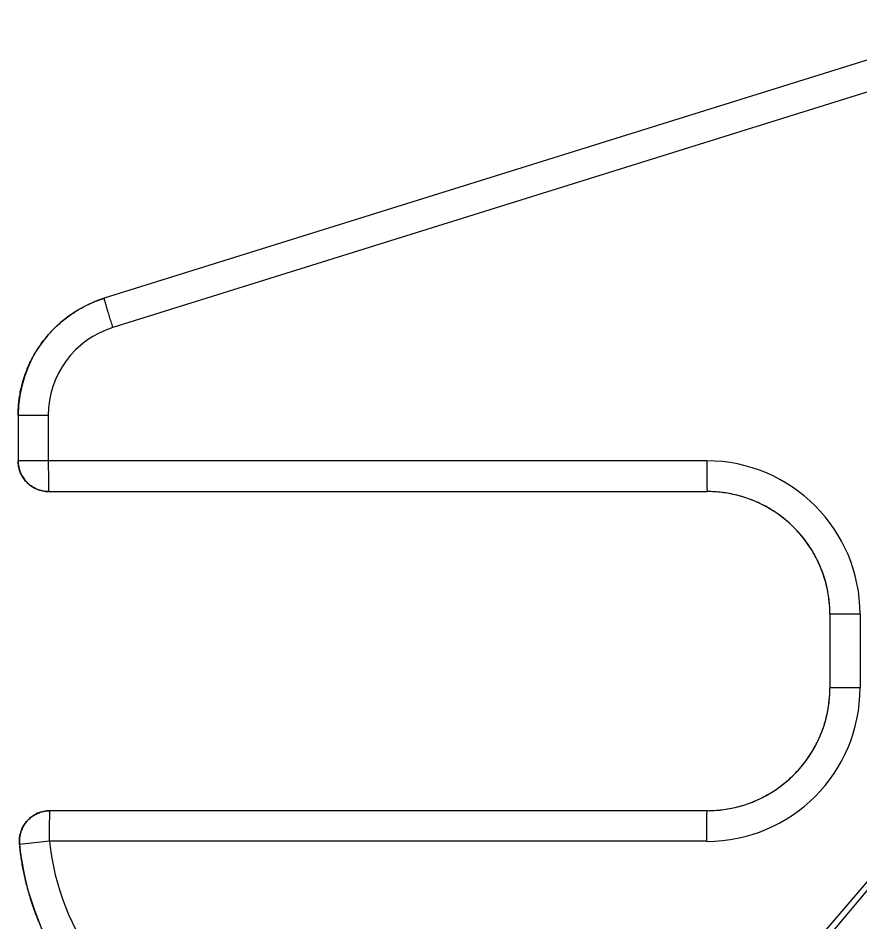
# Model space of a CAD drawing. Header units: millimetres. Extents: x 23075 to 24509, y -21593 to -20579.
# Drawn here: x 23367.12 to 23380.92, y -20970.08 to -20955.26 of the extents above; entities that cross this region are included whole.
import ezdxf

# ---------------------------------------------------------------- set-up
doc = ezdxf.new("R2010")
doc.units = ezdxf.units.MM
doc.header["$LTSCALE"] = 8
doc.layers.add('Cav-cor', color=30, linetype='Continuous')

# ---------------------------------------------------------------- blocks, each defined once
blk = doc.blocks.new('20160901.135302')
at = {"layer": 'Cav-cor', "color": 241}
for p, q in [((-9.602, -46.688), (-24.304, -51.276)), ((-9.602, -46.688), (-24.304, -51.276)), ((-9.46, -47.168), (-24.162, -51.755)), ((-25.715, -53.195), (-25.715, -53.939)), ((-25.221, -53.195), (-25.715, -53.195)), ((-25.715, -53.195), (-25.715, -53.939)), ((-25.221, -53.195), (-25.221, -53.939)), ((-14.437, -53.939), (-25.715, -53.939)), ((-25.213, -54.442), (-14.429, -54.442)), ((-25.213, -54.442), (-14.429, -54.442)), ((-12.419, -56.452), (-12.419, -57.658)), ((-11.924, -56.452), (-12.419, -56.452)), ((-12.419, -56.452), (-12.419, -57.658)), ((-11.924, -56.452), (-11.924, -57.658)), ((-9.093, -57.652), (-13.011, -62.232)), ((-12.813, -62.173), (-9.093, -57.74)), ((-11.924, -57.658), (-12.419, -57.658)), ((-14.429, -59.668), (-25.192, -59.668)), ((-14.429, -59.668), (-25.192, -59.668)), ((-25.2, -60.17), (-25.692, -60.221)), ((-14.437, -60.17), (-25.2, -60.17))]:
    blk.add_line(p, q, dxfattribs=at)
for centre, radius, start, end in [((-23.705, -53.195), 2.01, 107.33, 180), ((-23.713, -53.195), 1.508, 107.3301, 179.9999), ((-25.213, -53.939), 0.502, 180, 270), ((-14.437, -56.452), 2.513, 0.0005, 89.9995), ((-14.429, -56.452), 2.01, 0, 90), ((-14.437, -57.658), 2.513, 270.0004, 359.9996), ((-14.429, -57.658), 2.01, 270, 0), ((-25.192, -60.17), 0.502, 90, 185.7392), ((-21.193, -59.768), 4.522, 185.7392, 217.2796), ((-21.202, -59.769), 4.018, 185.7277, 217.2823)]:
    blk.add_arc(centre, radius, start, end, dxfattribs=at)
for points, weights in [([(-25.715, -53.195), (-25.715, -52.282), (-25.175, -51.548), (-24.304, -51.276)], [1, 0.8703776611, 0.8703776611, 1]), ([(-25.213, -54.442), (-25.507, -54.442), (-25.715, -54.234), (-25.715, -53.939)], [1, 0.8047378541, 0.8047378541, 1]), ([(-12.419, -56.452), (-12.419, -55.274), (-13.251, -54.442), (-14.429, -54.442)], [1, 0.8047378541, 0.8047378541, 1]), ([(-14.429, -59.668), (-13.251, -59.668), (-12.419, -58.835), (-12.419, -57.658)], [1, 0.8047378541, 0.8047378541, 1]), ([(-25.692, -60.221), (-25.724, -59.904), (-25.511, -59.668), (-25.192, -59.668)], [1, 0.7805469288, 0.7805469288, 1]), ([(-24.791, -62.508), (-25.3, -61.839), (-25.608, -61.057), (-25.692, -60.221)], [1, 0.9749062745, 0.9749062745, 1])]:
    blk.add_rational_spline(points, weights, degree=3, dxfattribs=at)
for points, knots in [([(-24.162, -51.755), (-24.172, -51.724), (-24.191, -51.663), (-24.218, -51.575), (-24.243, -51.493), (-24.264, -51.421), (-24.279, -51.369), (-24.289, -51.335), (-24.295, -51.314), (-24.299, -51.299), (-24.302, -51.286), (-24.303, -51.281), (-24.305, -51.276), (-24.304, -51.276)], [0, 0, 0, 0, 0.194853, 0.38287, 0.55575, 0.707091, 0.831239, 0.881671, 0.923629, 0.956636, 0.980458, 0.994934, 1, 1, 1, 1]), ([(-25.221, -53.939), (-25.221, -53.972), (-25.22, -54.036), (-25.22, -54.129), (-25.219, -54.215), (-25.218, -54.29), (-25.217, -54.345), (-25.216, -54.381), (-25.216, -54.402), (-25.215, -54.418), (-25.215, -54.431), (-25.213, -54.437), (-25.213, -54.442), (-25.213, -54.442)], [0, 0, 0, 0, 0.194828, 0.382538, 0.555312, 0.70674, 0.831095, 0.881523, 0.923492, 0.956578, 0.980439, 0.99492, 1, 1, 1, 1]), ([(-14.437, -53.939), (-14.437, -53.972), (-14.437, -54.036), (-14.436, -54.129), (-14.436, -54.215), (-14.435, -54.29), (-14.434, -54.345), (-14.433, -54.381), (-14.432, -54.402), (-14.431, -54.418), (-14.431, -54.431), (-14.429, -54.437), (-14.43, -54.442), (-14.429, -54.442)], [0, 0, 0, 0, 0.19459, 0.382494, 0.555369, 0.706774, 0.831018, 0.8815, 0.923504, 0.956552, 0.980407, 0.994907, 1, 1, 1, 1]), ([(-25.2, -60.17), (-25.2, -60.138), (-25.2, -60.074), (-25.2, -59.981), (-25.199, -59.895), (-25.198, -59.82), (-25.197, -59.765), (-25.196, -59.729), (-25.196, -59.708), (-25.195, -59.691), (-25.194, -59.679), (-25.193, -59.673), (-25.193, -59.668), (-25.192, -59.668)], [0, 0, 0, 0, 0.194815, 0.382506, 0.555289, 0.706726, 0.831084, 0.881515, 0.923488, 0.956576, 0.980438, 0.994919, 1, 1, 1, 1]), ([(-14.437, -60.17), (-14.437, -60.138), (-14.437, -60.074), (-14.436, -59.981), (-14.436, -59.895), (-14.435, -59.82), (-14.434, -59.765), (-14.433, -59.729), (-14.432, -59.708), (-14.431, -59.691), (-14.431, -59.679), (-14.429, -59.673), (-14.43, -59.668), (-14.429, -59.668)], [0, 0, 0, 0, 0.19459, 0.382494, 0.555369, 0.706774, 0.831018, 0.8815, 0.923504, 0.956552, 0.980407, 0.994907, 1, 1, 1, 1])]:
    blk.add_open_spline(points, degree=3, knots=knots, dxfattribs=at)

msp = doc.modelspace()

# ---------------------------------------------------------------- block references
at = {"layer": 'Cav-cor'}
msp.add_blockref('20160901.135302', (23392.835, -20908.574), dxfattribs=at)

doc.saveas('drawing.dxf')
